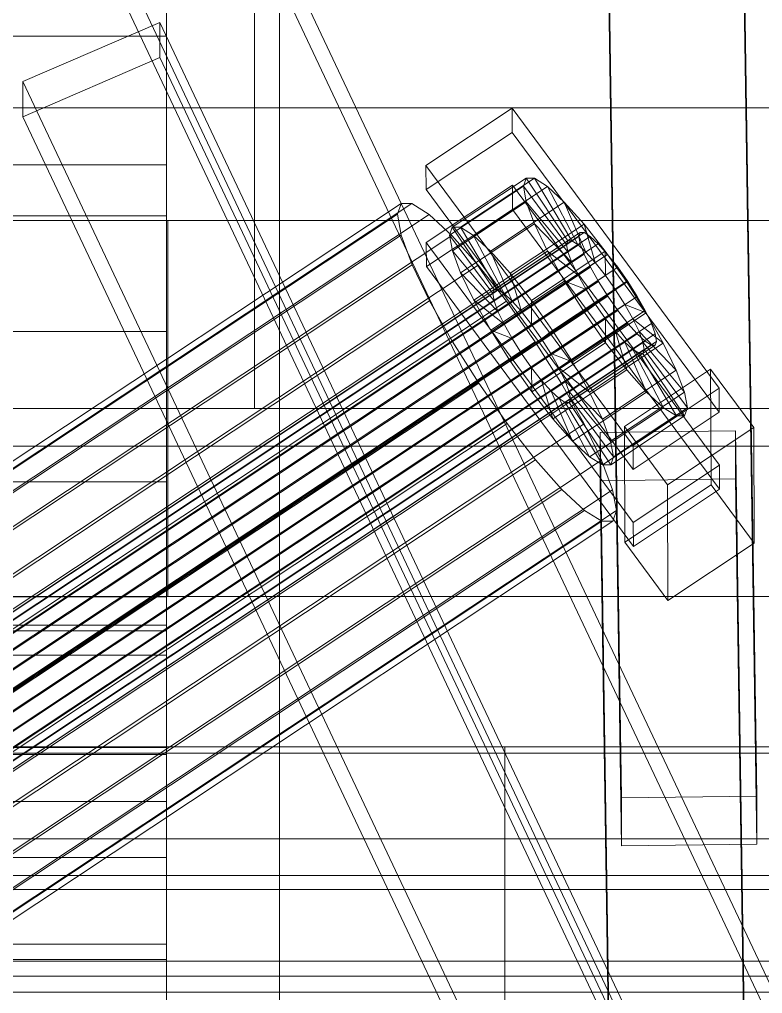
# Model space of a CAD drawing. Header units: millimetres. Extents: x -2500 to 58855, y -53268 to 6837.
# Drawn here: x 280.4 to 379.3, y -32677.8 to -32548.3 of the extents above; entities that cross this region are included whole.
import ezdxf

# ---------------------------------------------------------------- set-up
doc = ezdxf.new("R2010")
doc.units = ezdxf.units.MM
for name, color, linetype, lineweight in [('frontal_C01', 7, 'Continuous', 0), ('frontal_C02', 7, 'Continuous', 0), ('frontal_C03', 7, 'Continuous', 0), ('frontal_secador', 7, 'Continuous', 0)]:
    doc.layers.add(name, color=color, linetype=linetype, lineweight=lineweight)

msp = doc.modelspace()

# ---------------------------------------------------------------- linework, layer by layer
at = {"layer": 'frontal_C01'}
for p, q in [((360.514, -32651.793), (357.646, -32459.846)), ((375.644, -32459.604), (378.512, -32651.552)), ((360.514, -32658.197), (357.646, -32466.249)), ((378.512, -32657.956), (375.644, -32466.008)), ((300, -32567.576), (300, -32521.477)), ((300, -32545.296), (300, -32589.772)), ((334.501, -32567.673), (345.969, -32560.061)), ((345.969, -32560.061), (345.981, -32563.263)), ((345.969, -32560.061), (373.501, -32597.3)), ((345.981, -32563.263), (334.513, -32570.875)), ((373.513, -32600.502), (345.981, -32563.263)), ((300, -32567.576), (-300, -32567.576)), ((300, -32609.747), (300, -32567.576)), ((334.513, -32570.875), (334.501, -32567.673)), ((362.033, -32604.912), (334.501, -32567.673)), ((338.005, -32575.884), (347.835, -32569.36)), ((339.088, -32575.889), (348.918, -32569.365)), ((347.835, -32569.36), (347.47, -32570.432)), ((348.918, -32569.365), (347.835, -32569.36)), ((347.835, -32569.36), (353.378, -32577.682)), ((350.645, -32570.448), (348.918, -32569.365)), ((348.918, -32569.365), (353.892, -32577.685)), ((334.539, -32577.918), (346.008, -32570.307)), ((337.64, -32576.956), (347.47, -32570.432)), ((340.816, -32576.972), (350.645, -32570.448)), ((346.008, -32570.307), (346.02, -32573.508)), ((346.008, -32570.307), (373.539, -32607.546)), ((347.47, -32570.432), (353.205, -32578.19)), ((347.47, -32570.432), (347.847, -32572.508)), ((352.899, -32572.534), (350.645, -32570.448)), ((350.645, -32570.448), (354.71, -32578.197)), ((334.513, -32570.875), (362.045, -32608.114)), ((146.872, -32695.064), (331.181, -32572.732)), ((148.32, -32695.071), (332.629, -32572.74)), ((331.181, -32572.732), (330.692, -32574.166)), ((332.629, -32572.74), (331.181, -32572.732)), ((334.938, -32574.187), (332.629, -32572.74)), ((338.017, -32579.033), (347.847, -32572.508)), ((343.069, -32579.058), (352.899, -32572.534)), ((347.847, -32572.508), (353.384, -32579.174)), ((347.847, -32572.508), (348.941, -32575.448)), ((355.525, -32575.481), (352.899, -32572.534)), ((352.899, -32572.534), (355.777, -32579.186)), ((146.383, -32696.497), (330.692, -32574.166)), ((150.629, -32696.518), (334.938, -32574.187)), ((330.692, -32574.166), (331.197, -32576.942)), ((346.02, -32573.508), (334.551, -32581.12)), ((337.95, -32576.976), (334.938, -32574.187)), ((373.551, -32610.747), (346.02, -32573.508)), ((337.64, -32576.956), (338.005, -32575.884)), ((343.549, -32584.206), (338.005, -32575.884)), ((338.005, -32575.884), (339.088, -32575.889)), ((344.062, -32584.209), (339.088, -32575.889)), ((339.088, -32575.889), (340.816, -32576.972)), ((339.111, -32581.973), (348.941, -32575.448)), ((345.695, -32582.005), (355.525, -32575.481)), ((348.941, -32575.448), (353.902, -32580.566)), ((348.941, -32575.448), (350.678, -32579.051)), ((358.345, -32579.089), (355.525, -32575.481)), ((355.525, -32575.481), (357.021, -32580.582)), ((141.045, -32719.007), (354.844, -32577.102)), ((141.218, -32718.499), (355.017, -32576.595)), ((141.731, -32718.502), (355.53, -32576.597)), ((142.549, -32719.014), (356.348, -32577.11)), ((146.887, -32699.273), (331.197, -32576.942)), ((153.641, -32699.307), (337.95, -32576.976)), ((331.197, -32576.942), (332.659, -32580.872)), ((343.376, -32584.714), (337.64, -32576.956)), ((338.017, -32579.033), (337.64, -32576.956)), ((341.461, -32580.916), (337.95, -32576.976)), ((344.88, -32584.722), (340.816, -32576.972)), ((340.816, -32576.972), (343.069, -32579.058)), ((355.017, -32576.595), (354.844, -32577.102)), ((354.844, -32577.102), (355.022, -32578.086)), ((355.53, -32576.597), (355.017, -32576.595)), ((356.348, -32577.11), (355.53, -32576.597)), ((357.415, -32578.098), (356.348, -32577.11)), ((141.224, -32719.991), (355.022, -32578.086)), ((143.617, -32720.003), (357.415, -32578.098)), ((334.551, -32581.12), (334.539, -32577.918)), ((362.071, -32615.157), (334.539, -32577.918)), ((353.205, -32578.19), (343.376, -32584.714)), ((353.378, -32577.682), (343.549, -32584.206)), ((353.892, -32577.685), (344.062, -32584.209)), ((354.71, -32578.197), (344.88, -32584.722)), ((353.205, -32578.19), (353.378, -32577.682)), ((353.384, -32579.174), (353.205, -32578.19)), ((353.378, -32577.682), (353.892, -32577.685)), ((353.892, -32577.685), (354.71, -32578.197)), ((354.71, -32578.197), (355.777, -32579.186)), ((355.022, -32578.086), (355.541, -32579.479)), ((358.659, -32579.494), (357.415, -32578.098)), ((141.742, -32721.383), (355.541, -32579.479)), ((144.861, -32721.399), (358.659, -32579.494)), ((343.554, -32585.698), (338.017, -32579.033)), ((339.111, -32581.973), (338.017, -32579.033)), ((340.848, -32585.575), (350.678, -32579.051)), ((345.947, -32585.71), (343.069, -32579.058)), ((343.069, -32579.058), (345.695, -32582.005)), ((353.384, -32579.174), (343.554, -32585.698)), ((355.777, -32579.186), (345.947, -32585.71)), ((358.345, -32579.089), (348.515, -32585.613)), ((350.678, -32579.051), (354.725, -32582.273)), ((350.678, -32579.051), (352.938, -32583.07)), ((353.902, -32580.566), (353.384, -32579.174)), ((355.541, -32579.479), (356.363, -32581.185)), ((355.777, -32579.186), (357.021, -32580.582)), ((358.357, -32582.291), (358.345, -32579.089)), ((361.166, -32583.111), (358.345, -32579.089)), ((359.995, -32581.203), (358.659, -32579.494)), ((148.35, -32703.203), (332.659, -32580.872)), ((157.152, -32703.247), (341.461, -32580.916)), ((332.659, -32580.872), (334.981, -32585.688)), ((334.551, -32581.12), (362.083, -32618.359)), ((345.231, -32585.739), (341.461, -32580.916)), ((353.902, -32580.566), (344.073, -32587.09)), ((357.021, -32580.582), (347.191, -32587.106)), ((354.725, -32582.273), (353.902, -32580.566)), ((357.021, -32580.582), (358.357, -32582.291)), ((142.565, -32723.09), (356.363, -32581.185)), ((359.995, -32581.203), (146.196, -32723.108)), ((344.073, -32587.09), (339.111, -32581.973)), ((340.848, -32585.575), (339.111, -32581.973)), ((354.725, -32582.273), (344.895, -32588.797)), ((347.191, -32587.106), (345.695, -32582.005)), ((345.695, -32582.005), (348.515, -32585.613)), ((348.527, -32588.815), (358.357, -32582.291)), ((355.796, -32584.177), (354.725, -32582.273)), ((356.363, -32581.185), (357.434, -32583.089)), ((358.357, -32582.291), (359.693, -32584.196)), ((361.332, -32583.109), (359.995, -32581.203)), ((143.635, -32724.994), (357.434, -32583.089)), ((147.533, -32725.013), (361.332, -32583.109)), ((343.108, -32589.595), (352.938, -32583.07)), ((351.336, -32589.636), (361.166, -32583.111)), ((352.938, -32583.07), (355.796, -32584.177)), ((352.938, -32583.07), (355.569, -32587.233)), ((357.434, -32583.089), (358.68, -32585.061)), ((361.166, -32583.111), (359.693, -32584.196)), ((363.797, -32587.274), (361.166, -32583.111)), ((362.578, -32585.08), (361.332, -32583.109)), ((343.549, -32584.206), (343.376, -32584.714)), ((343.376, -32584.714), (343.554, -32585.698)), ((344.062, -32584.209), (343.549, -32584.206)), ((344.88, -32584.722), (344.062, -32584.209)), ((345.947, -32585.71), (344.88, -32584.722)), ((355.796, -32584.177), (345.966, -32590.701)), ((359.693, -32584.196), (349.863, -32590.72)), ((357.042, -32586.148), (355.796, -32584.177)), ((359.693, -32584.196), (360.939, -32586.168)), ((144.881, -32726.965), (358.68, -32585.061)), ((148.779, -32726.985), (362.578, -32585.08)), ((150.672, -32708.019), (334.981, -32585.688)), ((345.231, -32585.739), (160.922, -32708.07)), ((334.981, -32585.688), (338.003, -32591.061)), ((344.895, -32588.797), (340.848, -32585.575)), ((343.108, -32589.595), (340.848, -32585.575)), ((343.554, -32585.698), (344.073, -32587.09)), ((349.002, -32591.116), (345.231, -32585.739)), ((347.191, -32587.106), (345.947, -32585.71)), ((357.042, -32586.148), (347.212, -32592.673)), ((348.515, -32585.613), (348.527, -32588.815)), ((348.515, -32585.613), (351.336, -32589.636)), ((360.939, -32586.168), (351.109, -32592.692)), ((355.569, -32587.233), (357.042, -32586.148)), ((358.378, -32588.054), (357.042, -32586.148)), ((358.68, -32585.061), (360.017, -32586.966)), ((363.797, -32587.274), (360.939, -32586.168)), ((360.939, -32586.168), (362.01, -32588.072)), ((363.648, -32586.984), (362.578, -32585.08)), ((146.218, -32728.871), (360.017, -32586.966)), ((149.85, -32728.889), (363.648, -32586.984)), ((344.073, -32587.09), (344.895, -32588.797)), ((345.739, -32593.757), (355.569, -32587.233)), ((348.527, -32588.815), (347.191, -32587.106)), ((353.967, -32593.798), (363.797, -32587.274)), ((355.569, -32587.233), (358.39, -32591.255)), ((360.017, -32586.966), (361.352, -32588.675)), ((364.471, -32588.691), (363.648, -32586.984)), ((366.057, -32591.294), (363.797, -32587.274)), ((147.554, -32730.58), (361.352, -32588.675)), ((150.672, -32730.595), (364.471, -32588.691)), ((344.895, -32588.797), (345.966, -32590.701)), ((349.863, -32590.72), (348.527, -32588.815)), ((358.378, -32588.054), (348.548, -32594.578)), ((362.01, -32588.072), (352.18, -32594.596)), ((358.39, -32591.255), (358.378, -32588.054)), ((359.714, -32589.763), (358.378, -32588.054)), ((361.352, -32588.675), (362.596, -32590.071)), ((366.057, -32591.294), (362.01, -32588.072)), ((362.01, -32588.072), (362.833, -32589.778)), ((364.989, -32590.083), (364.471, -32588.691)), ((300, -32589.772), (-300, -32589.772)), ((148.798, -32731.976), (362.596, -32590.071)), ((151.191, -32731.988), (364.989, -32590.083)), ((300, -32589.772), (300, -32628.807)), ((345.966, -32590.701), (343.108, -32589.595)), ((345.739, -32593.757), (343.108, -32589.595)), ((349.863, -32590.72), (351.336, -32589.636)), ((359.714, -32589.763), (349.884, -32596.287)), ((351.336, -32589.636), (353.967, -32593.798)), ((362.833, -32589.778), (353.003, -32596.303)), ((361.21, -32594.863), (359.714, -32589.763)), ((360.958, -32591.159), (359.714, -32589.763)), ((362.596, -32590.071), (363.664, -32591.06)), ((367.794, -32594.896), (362.833, -32589.778)), ((362.833, -32589.778), (363.351, -32591.171)), ((365.168, -32591.067), (364.989, -32590.083)), ((149.865, -32732.964), (363.664, -32591.06)), ((151.369, -32732.972), (365.168, -32591.067)), ((153.694, -32713.393), (338.003, -32591.061)), ((164.693, -32713.448), (349.002, -32591.116)), ((338.003, -32591.061), (341.52, -32596.626)), ((345.966, -32590.701), (347.212, -32592.673)), ((348.56, -32597.78), (358.39, -32591.255)), ((352.519, -32596.681), (349.002, -32591.116)), ((351.109, -32592.692), (349.863, -32590.72)), ((360.958, -32591.159), (351.128, -32597.683)), ((363.351, -32591.171), (353.521, -32597.695)), ((356.228, -32597.818), (366.057, -32591.294)), ((358.39, -32591.255), (361.21, -32594.863)), ((363.836, -32597.811), (360.958, -32591.159)), ((362.025, -32592.147), (360.958, -32591.159)), ((368.888, -32597.836), (363.351, -32591.171)), ((363.351, -32591.171), (363.53, -32592.154)), ((363.664, -32591.06), (364.482, -32591.572)), ((364.995, -32591.575), (365.168, -32591.067)), ((367.794, -32594.896), (366.057, -32591.294)), ((150.683, -32733.477), (364.482, -32591.572)), ((151.196, -32733.479), (364.995, -32591.575)), ((347.212, -32592.673), (345.739, -32593.757)), ((347.212, -32592.673), (348.548, -32594.578)), ((352.18, -32594.596), (351.109, -32592.692)), ((351.109, -32592.692), (353.967, -32593.798)), ((362.025, -32592.147), (352.196, -32598.671)), ((362.843, -32592.66), (353.014, -32599.184)), ((363.357, -32592.662), (353.527, -32599.187)), ((363.53, -32592.154), (353.7, -32598.679)), ((366.09, -32599.897), (362.025, -32592.147)), ((362.843, -32592.66), (362.025, -32592.147)), ((367.817, -32600.979), (362.843, -32592.66)), ((363.357, -32592.662), (362.843, -32592.66)), ((363.53, -32592.154), (363.357, -32592.662)), ((368.9, -32600.985), (363.357, -32592.662)), ((369.265, -32599.913), (363.53, -32592.154)), ((364.482, -32591.572), (364.995, -32591.575)), ((348.56, -32597.78), (345.739, -32593.757)), ((353.967, -32593.798), (356.228, -32597.818)), ((348.548, -32594.578), (348.56, -32597.78)), ((348.548, -32594.578), (349.884, -32596.287)), ((351.38, -32601.388), (361.21, -32594.863)), ((353.003, -32596.303), (352.18, -32594.596)), ((352.18, -32594.596), (356.228, -32597.818)), ((357.964, -32601.42), (367.794, -32594.896)), ((360.882, -32602.4), (372.35, -32594.788)), ((361.21, -32594.863), (363.836, -32597.811)), ((368.888, -32597.836), (367.794, -32594.896)), ((372.35, -32594.788), (372.408, -32610.156)), ((372.35, -32594.788), (378.086, -32602.546)), ((157.211, -32718.958), (341.52, -32596.626)), ((168.21, -32719.013), (352.519, -32596.681)), ((341.52, -32596.626), (345.291, -32602.004)), ((349.884, -32596.287), (351.38, -32601.388)), ((349.884, -32596.287), (351.128, -32597.683)), ((355.541, -32602.055), (352.519, -32596.681)), ((353.521, -32597.695), (353.003, -32596.303)), ((353.003, -32596.303), (357.964, -32601.42)), ((351.38, -32601.388), (348.56, -32597.78)), ((351.128, -32597.683), (354.006, -32604.335)), ((351.128, -32597.683), (352.196, -32598.671)), ((353.7, -32598.679), (353.521, -32597.695)), ((353.521, -32597.695), (359.058, -32604.36)), ((354.006, -32604.335), (363.836, -32597.811)), ((356.228, -32597.818), (357.964, -32601.42)), ((359.058, -32604.36), (368.888, -32597.836)), ((373.501, -32597.3), (362.033, -32604.912)), ((363.836, -32597.811), (366.09, -32599.897)), ((369.265, -32599.913), (368.888, -32597.836)), ((373.513, -32600.502), (373.501, -32597.3)), ((352.196, -32598.671), (356.26, -32606.421)), ((352.196, -32598.671), (353.014, -32599.184)), ((353.014, -32599.184), (357.987, -32607.504)), ((353.014, -32599.184), (353.527, -32599.187)), ((353.527, -32599.187), (353.7, -32598.679)), ((353.527, -32599.187), (359.07, -32607.509)), ((353.7, -32598.679), (359.436, -32606.437)), ((356.26, -32606.421), (366.09, -32599.897)), ((359.436, -32606.437), (369.265, -32599.913)), ((362.045, -32608.114), (373.513, -32600.502)), ((366.09, -32599.897), (367.817, -32600.979)), ((368.9, -32600.985), (369.265, -32599.913)), ((354.006, -32604.335), (351.38, -32601.388)), ((357.964, -32601.42), (359.058, -32604.36)), ((357.987, -32607.504), (367.817, -32600.979)), ((359.07, -32607.509), (368.9, -32600.985)), ((367.817, -32600.979), (368.9, -32600.985)), ((160.982, -32724.335), (345.291, -32602.004)), ((171.232, -32724.386), (355.541, -32602.055)), ((345.291, -32602.004), (349.061, -32606.827)), ((357.863, -32606.871), (355.541, -32602.055)), ((357.646, -32603.197), (375.644, -32602.955)), ((360.939, -32617.768), (360.882, -32602.4)), ((366.618, -32610.158), (360.882, -32602.4)), ((378.086, -32602.546), (366.618, -32610.158)), ((375.644, -32602.955), (375.644, -32609.359)), ((375.644, -32602.955), (378.512, -32794.903)), ((378.143, -32617.914), (378.086, -32602.546)), ((356.26, -32606.421), (354.006, -32604.335)), ((357.646, -32609.601), (357.646, -32603.197)), ((360.514, -32795.145), (357.646, -32603.197)), ((359.058, -32604.36), (359.436, -32606.437)), ((362.033, -32604.912), (362.045, -32608.114)), ((164.752, -32729.158), (349.061, -32606.827)), ((173.554, -32729.202), (357.863, -32606.871)), ((349.061, -32606.827), (352.572, -32610.767)), ((357.987, -32607.504), (356.26, -32606.421)), ((359.326, -32610.801), (357.863, -32606.871)), ((359.436, -32606.437), (359.07, -32607.509)), ((359.07, -32607.509), (357.987, -32607.504)), ((373.539, -32607.546), (362.071, -32615.157)), ((373.551, -32610.747), (373.539, -32607.546)), ((375.644, -32609.359), (357.646, -32609.601)), ((360.514, -32801.548), (357.646, -32609.601)), ((378.512, -32801.307), (375.644, -32609.359)), ((300, -32609.747), (-300, -32609.747)), ((168.263, -32733.098), (352.572, -32610.767)), ((175.016, -32733.132), (359.326, -32610.801)), ((300, -32645.117), (300, -32609.747)), ((352.572, -32610.767), (355.584, -32613.556)), ((359.83, -32613.577), (359.326, -32610.801)), ((372.408, -32610.156), (360.939, -32617.768)), ((362.083, -32618.359), (373.551, -32610.747)), ((366.618, -32610.158), (366.675, -32625.526)), ((378.143, -32617.914), (372.408, -32610.156)), ((171.275, -32735.887), (355.584, -32613.556)), ((175.521, -32735.908), (359.83, -32613.577)), ((355.584, -32613.556), (357.893, -32615.003)), ((359.341, -32615.01), (359.83, -32613.577)), ((173.584, -32737.334), (357.893, -32615.003)), ((175.032, -32737.342), (359.341, -32615.01)), ((357.893, -32615.003), (359.341, -32615.01)), ((362.071, -32615.157), (362.083, -32618.359)), ((360.939, -32617.768), (366.675, -32625.526)), ((366.675, -32625.526), (378.143, -32617.914)), ((300, -32628.807), (-300, -32628.807)), ((300, -32628.807), (300, -32659.742)), ((-425, -32645.87), (425, -32645.87)), ((300, -32645.117), (-300, -32645.117)), ((300, -32671.275), (300, -32645.117)), ((378.512, -32651.552), (360.514, -32651.793)), ((360.514, -32651.793), (360.514, -32658.197)), ((378.512, -32657.956), (378.512, -32651.552)), ((425, -32657.238), (-425, -32657.238)), ((360.514, -32658.197), (378.512, -32657.956)), ((300, -32659.742), (-300, -32659.742)), ((300, -32659.742), (300, -32680.469)), ((425, -32662.134), (-425, -32662.134)), ((300, -32671.275), (-300, -32671.275)), ((300, -32686.439), (300, -32671.275)), ((-425, -32673.503), (425, -32673.503))]:
    msp.add_line(p, q, dxfattribs=at)
at = {"layer": 'frontal_C02'}
for p, q in [((300, -32386.787), (300, -32550.456)), ((300, -32574.364), (300, -32410.695)), ((299.114, -32504.801), (439.114, -32801.266)), ((439.114, -32805.942), (299.114, -32509.477)), ((420.886, -32809.138), (280.886, -32512.674)), ((420.886, -32813.814), (280.886, -32517.35)), ((280.886, -32556.513), (299.114, -32548.641)), ((299.114, -32548.641), (299.114, -32553.317)), ((299.114, -32548.641), (439.114, -32845.106)), ((300, -32550.456), (-300, -32550.456)), ((300, -32574.364), (300, -32550.456)), ((299.114, -32553.317), (280.886, -32561.19)), ((439.114, -32849.782), (299.114, -32553.317)), ((280.886, -32561.19), (280.886, -32556.513)), ((420.886, -32852.978), (280.886, -32556.513)), ((420.886, -32857.654), (280.886, -32561.19)), ((-300, -32574.364), (300, -32574.364)), ((300, -32625.048), (-300, -32625.048)), ((300, -32632.799), (300, -32625.048)), ((300, -32625.048), (300, -32629.557)), ((300, -32629.557), (-300, -32629.557)), ((300, -32629.557), (300, -32646.018)), ((300, -32632.799), (-300, -32632.799)), ((300, -32652.28), (300, -32632.799)), ((300, -32646.018), (-300, -32646.018)), ((300, -32646.018), (300, -32673.309)), ((300, -32652.28), (-300, -32652.28)), ((300, -32682.165), (300, -32652.28)), ((300, -32673.309), (-300, -32673.309)), ((300, -32673.309), (300, -32709.571))]:
    msp.add_line(p, q, dxfattribs=at)
at = {"layer": 'frontal_C03'}
for p, q in [((-450, -32663.966), (450, -32663.966)), ((450, -32675.523), (-450, -32675.523)), ((450, -32677.647), (-450, -32677.647))]:
    msp.add_line(p, q, dxfattribs=at)
at = {"layer": 'frontal_secador'}
for p, q in [((311.683, -32600), (311.683, -32280)), ((315, -32820), (315, -32480)), ((90, -32560), (700, -32560)), ((481.509, -32575), (263.192, -32575)), ((263.192, -32575), (300.174, -32575)), ((300.174, -32575), (518.491, -32575)), ((300.174, -32575), (300.174, -32625)), ((90, -32600), (700, -32600)), ((251.683, -32600), (311.683, -32600)), ((90, -32605), (700, -32605)), ((300.174, -32625), (263.192, -32625)), ((263.192, -32625), (481.509, -32625)), ((518.491, -32625), (300.174, -32625)), ((90, -32645), (700, -32645)), ((315, -32645), (345, -32645)), ((315, -32830), (315, -32645)), ((345, -32830), (345, -32645))]:
    msp.add_line(p, q, dxfattribs=at)

doc.saveas('drawing.dxf')
